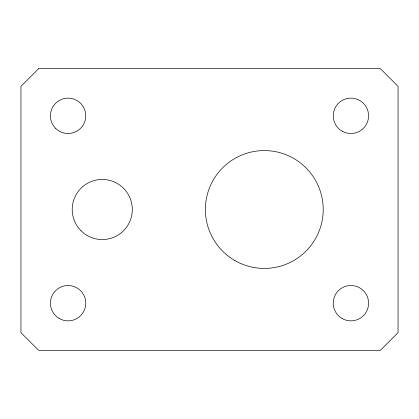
<?xml version="1.0" encoding="UTF-8"?>
<svg xmlns="http://www.w3.org/2000/svg" width="419" height="419" viewBox="0 0 419 419"><rect width="100%" height="100%" fill="white"/><g stroke="black" fill="none" stroke-linecap="round" stroke-linejoin="round"><path stroke-width="0.63" d="M38.627 68.674L20.95 86.351L20.95 332.644L38.627 350.326L380.373 350.326L398.05 332.649L398.05 86.356L380.373 68.679L38.627 68.674M59.252 318.492A17.677 17.677 0 0 0 85.764 303.188A17.677 17.677 0 0 0 59.252 287.879A17.677 17.677 0 0 0 59.252 318.492M342.072 318.492A17.677 17.677 0 0 0 368.589 303.188A17.677 17.677 0 0 0 342.072 287.879A17.677 17.677 0 0 0 342.072 318.492M342.072 131.121A17.677 17.677 0 0 0 368.589 115.817A17.677 17.677 0 0 0 342.072 100.508A17.677 17.677 0 0 0 342.072 131.121M55.591 128.314A17.677 17.677 0 0 0 85.162 120.389A17.677 17.677 0 0 0 63.51 98.743A17.677 17.677 0 0 0 55.591 128.314M81.014 230.749A30.053 30.053 0 0 0 131.288 217.278A30.053 30.053 0 0 0 94.485 180.474A30.053 30.053 0 0 0 81.014 230.749M234.839 260.529A58.922 58.922 0 0 0 323.217 209.5A58.922 58.922 0 0 0 234.834 158.471A58.922 58.922 0 0 0 234.839 260.529"/></g></svg>
